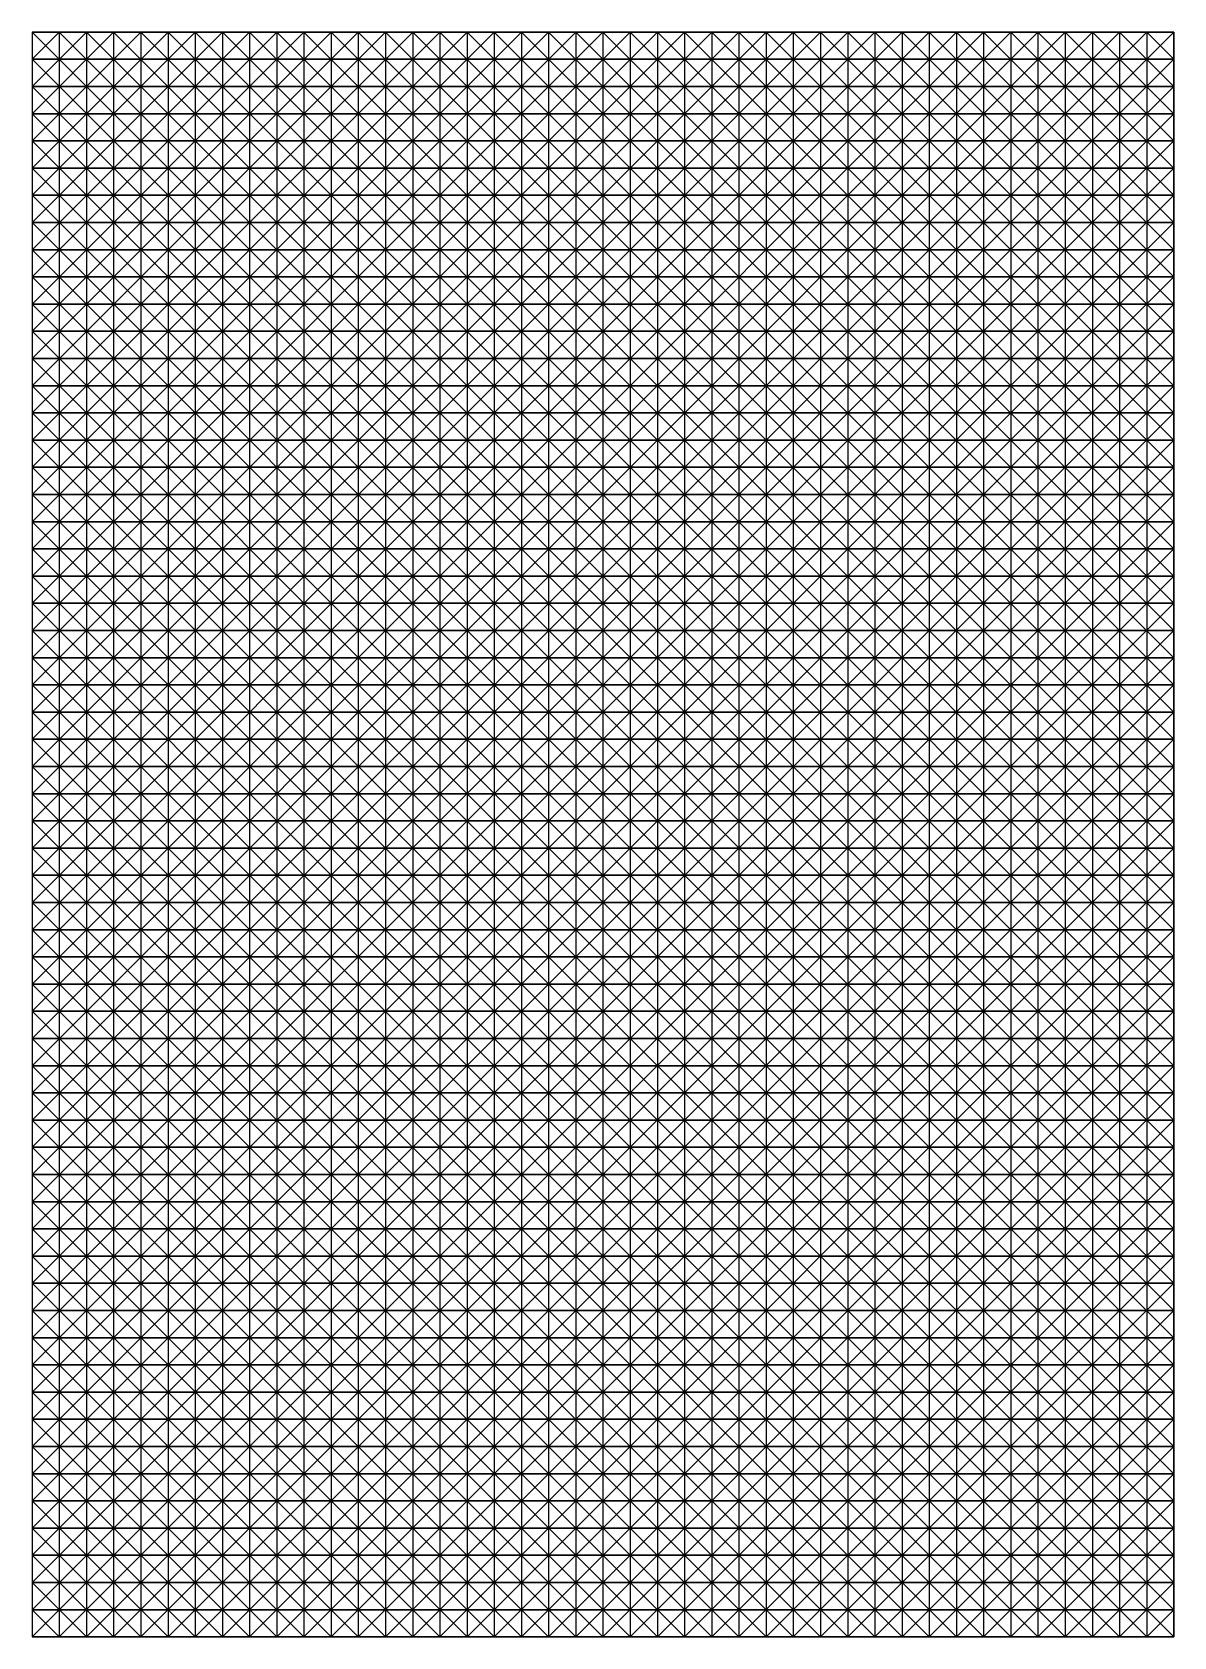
# Model space of a CAD drawing. Header units: millimetres. Extents: x 0 to 945, y 0 to 322.
# Drawn here: x 519.2 to 729.2, y 0 to 295 of the extents above; entities that cross this region are included whole.
import ezdxf

# ---------------------------------------------------------------- set-up
doc = ezdxf.new("R2010")
doc.units = ezdxf.units.MM

msp = doc.modelspace()

# ---------------------------------------------------------------- linework, layer by layer
for p, q in [((519.24, 90), (724.24, 295)), ((519.24, 100), (714.24, 295)), ((519.24, 110), (704.24, 295)), ((519.24, 120), (694.24, 295)), ((519.24, 125), (689.24, 295)), ((519.24, 130), (684.24, 295)), ((519.24, 145), (669.24, 295)), ((519.24, 240), (574.24, 295)), ((519.24, 245), (569.24, 295)), ((519.24, 250), (564.24, 295)), ((519.24, 255), (559.24, 295)), ((519.24, 265), (549.24, 295)), ((519.24, 270), (544.24, 295)), ((519.24, 290), (524.24, 295)), ((519.24, 295), (519.24, 0)), ((519.24, 295), (729.24, 295)), ((519.24, 85), (729.24, 295)), ((519.24, 95), (719.24, 295)), ((519.24, 105), (709.24, 295)), ((519.24, 115), (699.24, 295)), ((519.24, 135), (679.24, 295)), ((519.24, 140), (674.24, 295)), ((519.24, 150), (664.24, 295)), ((519.24, 155), (659.24, 295)), ((519.24, 160), (654.24, 295)), ((519.24, 165), (649.24, 295)), ((519.24, 170), (644.24, 295)), ((519.24, 175), (639.24, 295)), ((519.24, 180), (634.24, 295)), ((519.24, 185), (629.24, 295)), ((519.24, 190), (624.24, 295)), ((519.24, 195), (619.24, 295)), ((519.24, 200), (614.24, 295)), ((519.24, 205), (609.24, 295)), ((519.24, 210), (604.24, 295)), ((519.24, 215), (599.24, 295)), ((519.24, 220), (594.24, 295)), ((519.24, 225), (589.24, 295)), ((519.24, 230), (584.24, 295)), ((519.24, 235), (579.24, 295)), ((519.24, 260), (554.24, 295)), ((519.24, 275), (539.24, 295)), ((519.24, 280), (534.24, 295)), ((519.24, 285), (529.24, 295)), ((519.24, 295), (519.24, 85)), ((519.24, 295), (519.24, 85)), ((729.24, 295), (519.24, 295)), ((519.24, 295), (729.24, 85)), ((524.24, 295), (524.24, 0)), ((524.24, 295), (524.24, 85)), ((524.24, 295), (729.24, 90)), ((529.24, 295), (529.24, 0)), ((529.24, 295), (529.24, 85)), ((529.24, 295), (729.24, 95)), ((534.24, 295), (534.24, 0)), ((534.24, 295), (534.24, 85)), ((534.24, 295), (729.24, 100)), ((539.24, 295), (539.24, 0)), ((539.24, 295), (539.24, 85)), ((539.24, 295), (539.24, 85)), ((539.24, 295), (539.24, 85)), ((539.24, 295), (729.24, 105)), ((544.24, 295), (544.24, 0)), ((544.24, 295), (544.24, 85)), ((544.24, 295), (729.24, 110)), ((549.24, 295), (549.24, 0)), ((549.24, 295), (549.24, 85)), ((549.24, 295), (729.24, 115)), ((554.24, 295), (554.24, 0)), ((554.24, 295), (554.24, 85)), ((554.24, 295), (729.24, 120)), ((559.24, 295), (559.24, 0)), ((559.24, 295), (559.24, 85)), ((559.24, 295), (729.24, 125)), ((564.24, 295), (564.24, 0)), ((564.24, 295), (564.24, 85)), ((564.24, 295), (729.24, 130)), ((569.24, 295), (569.24, 0)), ((569.24, 295), (569.24, 85)), ((569.24, 295), (729.24, 135)), ((574.24, 295), (574.24, 0)), ((574.24, 295), (574.24, 85)), ((574.24, 295), (574.24, 85)), ((574.24, 295), (574.24, 85)), ((574.24, 295), (729.24, 140)), ((579.24, 295), (579.24, 0)), ((579.24, 295), (579.24, 85)), ((579.24, 295), (729.24, 145)), ((584.24, 295), (584.24, 0)), ((584.24, 295), (584.24, 85)), ((584.24, 295), (729.24, 150)), ((589.24, 295), (589.24, 0)), ((589.24, 295), (589.24, 85)), ((589.24, 295), (729.24, 155)), ((594.24, 295), (594.24, 0)), ((594.24, 295), (594.24, 85)), ((594.24, 295), (729.24, 160)), ((599.24, 295), (599.24, 0)), ((599.24, 295), (599.24, 85)), ((599.24, 295), (729.24, 165)), ((604.24, 295), (604.24, 0)), ((604.24, 295), (604.24, 85)), ((604.24, 295), (729.24, 170)), ((609.24, 295), (609.24, 0)), ((609.24, 295), (609.24, 85)), ((609.24, 295), (609.24, 85)), ((609.24, 295), (609.24, 85)), ((609.24, 295), (729.24, 175)), ((614.24, 295), (614.24, 0)), ((614.24, 295), (614.24, 85)), ((614.24, 295), (729.24, 180)), ((619.24, 295), (619.24, 0)), ((619.24, 295), (619.24, 85)), ((619.24, 295), (729.24, 185)), ((624.24, 295), (624.24, 0)), ((624.24, 295), (624.24, 85)), ((624.24, 295), (729.24, 190)), ((629.24, 295), (629.24, 0)), ((629.24, 295), (629.24, 85)), ((629.24, 295), (729.24, 195)), ((634.24, 295), (634.24, 0)), ((634.24, 295), (634.24, 85)), ((634.24, 295), (729.24, 200)), ((639.24, 295), (639.24, 0)), ((639.24, 295), (639.24, 85)), ((639.24, 295), (729.24, 205)), ((644.24, 295), (644.24, 0)), ((644.24, 295), (644.24, 85)), ((644.24, 295), (644.24, 85)), ((644.24, 295), (644.24, 85)), ((644.24, 295), (729.24, 210)), ((649.24, 295), (649.24, 0)), ((649.24, 295), (649.24, 85)), ((649.24, 295), (729.24, 215)), ((654.24, 295), (654.24, 0)), ((654.24, 295), (654.24, 85)), ((654.24, 295), (729.24, 220)), ((659.24, 295), (659.24, 0)), ((659.24, 295), (659.24, 85)), ((659.24, 295), (729.24, 225)), ((664.24, 295), (664.24, 0)), ((664.24, 295), (664.24, 85)), ((664.24, 295), (729.24, 230)), ((669.24, 295), (669.24, 0)), ((669.24, 295), (669.24, 85)), ((669.24, 295), (729.24, 235)), ((674.24, 295), (674.24, 0)), ((674.24, 295), (674.24, 85)), ((674.24, 295), (729.24, 240)), ((679.24, 295), (679.24, 0)), ((679.24, 295), (679.24, 85)), ((679.24, 295), (679.24, 85)), ((679.24, 295), (679.24, 85)), ((679.24, 295), (729.24, 245)), ((684.24, 295), (684.24, 0)), ((684.24, 295), (684.24, 85)), ((684.24, 295), (729.24, 250)), ((689.24, 295), (689.24, 0)), ((689.24, 295), (689.24, 85)), ((689.24, 295), (729.24, 255)), ((694.24, 295), (694.24, 0)), ((694.24, 295), (694.24, 85)), ((694.24, 295), (729.24, 260)), ((699.24, 295), (699.24, 0)), ((699.24, 295), (699.24, 85)), ((699.24, 295), (729.24, 265)), ((704.24, 295), (704.24, 0)), ((704.24, 295), (704.24, 85)), ((704.24, 295), (729.24, 270)), ((709.24, 295), (709.24, 0)), ((709.24, 295), (709.24, 85)), ((709.24, 295), (729.24, 275)), ((714.24, 295), (714.24, 0)), ((714.24, 295), (714.24, 85)), ((714.24, 295), (714.24, 85)), ((714.24, 295), (714.24, 85)), ((714.24, 295), (729.24, 280)), ((719.24, 295), (719.24, 0)), ((719.24, 295), (719.24, 85)), ((719.24, 295), (729.24, 285)), ((724.24, 295), (724.24, 0)), ((724.24, 295), (724.24, 85)), ((724.24, 295), (729.24, 290)), ((729.24, 0), (729.24, 295)), ((729.24, 295), (729.24, 85)), ((519.24, 290), (729.24, 290)), ((519.24, 80), (729.24, 290)), ((729.24, 290), (519.24, 290)), ((519.24, 290), (724.24, 85)), ((519.24, 285), (729.24, 285)), ((519.24, 75), (729.24, 285)), ((729.24, 285), (519.24, 285)), ((519.24, 285), (719.24, 85)), ((519.24, 280), (729.24, 280)), ((519.24, 70), (729.24, 280)), ((729.24, 280), (519.24, 280)), ((519.24, 280), (714.24, 85)), ((519.24, 275), (729.24, 275)), ((519.24, 65), (729.24, 275)), ((729.24, 275), (519.24, 275)), ((519.24, 275), (709.24, 85)), ((519.24, 270), (729.24, 270)), ((519.24, 60), (729.24, 270)), ((729.24, 270), (519.24, 270)), ((519.24, 270), (704.24, 85)), ((519.24, 265), (729.24, 265)), ((519.24, 265), (729.24, 265)), ((519.24, 265), (729.24, 265)), ((519.24, 55), (729.24, 265)), ((729.24, 265), (519.24, 265)), ((519.24, 265), (699.24, 85)), ((519.24, 260), (729.24, 260)), ((519.24, 50), (729.24, 260)), ((729.24, 260), (519.24, 260)), ((519.24, 260), (694.24, 85)), ((519.24, 255), (729.24, 255)), ((519.24, 45), (729.24, 255)), ((729.24, 255), (519.24, 255)), ((519.24, 255), (689.24, 85)), ((519.24, 250), (729.24, 250)), ((519.24, 40), (729.24, 250)), ((729.24, 250), (519.24, 250)), ((519.24, 250), (684.24, 85)), ((519.24, 245), (729.24, 245)), ((519.24, 35), (729.24, 245)), ((729.24, 245), (519.24, 245)), ((519.24, 245), (679.24, 85)), ((519.24, 240), (729.24, 240)), ((519.24, 30), (729.24, 240)), ((729.24, 240), (519.24, 240)), ((519.24, 240), (674.24, 85)), ((519.24, 235), (729.24, 235)), ((519.24, 25), (729.24, 235)), ((729.24, 235), (519.24, 235)), ((519.24, 235), (669.24, 85)), ((519.24, 230), (729.24, 230)), ((519.24, 230), (729.24, 230)), ((519.24, 230), (729.24, 230)), ((519.24, 20), (729.24, 230)), ((729.24, 230), (519.24, 230)), ((519.24, 230), (664.24, 85)), ((519.24, 225), (729.24, 225)), ((519.24, 15), (729.24, 225)), ((729.24, 225), (519.24, 225)), ((519.24, 225), (659.24, 85)), ((519.24, 220), (729.24, 220)), ((519.24, 10), (729.24, 220)), ((729.24, 220), (519.24, 220)), ((519.24, 220), (654.24, 85)), ((519.24, 215), (729.24, 215)), ((519.24, 5), (729.24, 215)), ((729.24, 215), (519.24, 215)), ((519.24, 215), (649.24, 85)), ((519.24, 210), (729.24, 210)), ((519.24, 0), (729.24, 210)), ((729.24, 210), (519.24, 210)), ((519.24, 210), (644.24, 85)), ((519.24, 205), (729.24, 205)), ((729.24, 205), (519.24, 205)), ((519.24, 205), (639.24, 85)), ((524.24, 0), (729.24, 205)), ((519.24, 200), (729.24, 200)), ((729.24, 200), (519.24, 200)), ((519.24, 200), (634.24, 85)), ((529.24, 0), (729.24, 200)), ((519.24, 195), (729.24, 195)), ((519.24, 195), (729.24, 195)), ((519.24, 195), (729.24, 195)), ((729.24, 195), (519.24, 195)), ((519.24, 195), (629.24, 85)), ((534.24, 0), (729.24, 195)), ((519.24, 190), (729.24, 190)), ((729.24, 190), (519.24, 190)), ((519.24, 190), (624.24, 85)), ((539.24, 0), (729.24, 190)), ((519.24, 185), (729.24, 185)), ((729.24, 185), (519.24, 185)), ((519.24, 185), (619.24, 85)), ((544.24, 0), (729.24, 185)), ((519.24, 180), (729.24, 180)), ((729.24, 180), (519.24, 180)), ((519.24, 180), (614.24, 85)), ((549.24, 0), (729.24, 180)), ((519.24, 175), (729.24, 175)), ((729.24, 175), (519.24, 175)), ((519.24, 175), (609.24, 85)), ((554.24, 0), (729.24, 175)), ((519.24, 170), (729.24, 170)), ((729.24, 170), (519.24, 170)), ((519.24, 170), (604.24, 85)), ((559.24, 0), (729.24, 170)), ((519.24, 165), (729.24, 165)), ((729.24, 165), (519.24, 165)), ((519.24, 165), (599.24, 85)), ((564.24, 0), (729.24, 165)), ((519.24, 160), (729.24, 160)), ((519.24, 160), (729.24, 160)), ((519.24, 160), (729.24, 160)), ((729.24, 160), (519.24, 160)), ((519.24, 160), (594.24, 85)), ((569.24, 0), (729.24, 160)), ((519.24, 155), (729.24, 155)), ((729.24, 155), (519.24, 155)), ((519.24, 155), (589.24, 85)), ((574.24, 0), (729.24, 155)), ((519.24, 150), (729.24, 150)), ((729.24, 150), (519.24, 150)), ((519.24, 150), (584.24, 85)), ((579.24, 0), (729.24, 150)), ((519.24, 145), (729.24, 145)), ((729.24, 145), (519.24, 145)), ((519.24, 145), (579.24, 85)), ((584.24, 0), (729.24, 145)), ((519.24, 140), (729.24, 140)), ((729.24, 140), (519.24, 140)), ((519.24, 140), (574.24, 85)), ((589.24, 0), (729.24, 140)), ((519.24, 135), (729.24, 135)), ((729.24, 135), (519.24, 135)), ((519.24, 135), (569.24, 85)), ((594.24, 0), (729.24, 135)), ((519.24, 130), (729.24, 130)), ((729.24, 130), (519.24, 130)), ((519.24, 130), (564.24, 85)), ((599.24, 0), (729.24, 130)), ((519.24, 125), (729.24, 125)), ((519.24, 125), (729.24, 125)), ((519.24, 125), (729.24, 125)), ((729.24, 125), (519.24, 125)), ((519.24, 125), (559.24, 85)), ((604.24, 0), (729.24, 125)), ((519.24, 120), (729.24, 120)), ((729.24, 120), (519.24, 120)), ((519.24, 120), (554.24, 85)), ((609.24, 0), (729.24, 120)), ((519.24, 115), (729.24, 115)), ((729.24, 115), (519.24, 115)), ((519.24, 115), (549.24, 85)), ((614.24, 0), (729.24, 115)), ((519.24, 110), (729.24, 110)), ((729.24, 110), (519.24, 110)), ((519.24, 110), (544.24, 85)), ((619.24, 0), (729.24, 110)), ((519.24, 105), (729.24, 105)), ((729.24, 105), (519.24, 105)), ((519.24, 105), (539.24, 85)), ((624.24, 0), (729.24, 105)), ((519.24, 100), (729.24, 100)), ((729.24, 100), (519.24, 100)), ((519.24, 100), (534.24, 85)), ((629.24, 0), (729.24, 100)), ((519.24, 95), (729.24, 95)), ((729.24, 95), (519.24, 95)), ((519.24, 95), (529.24, 85)), ((634.24, 0), (729.24, 95)), ((519.24, 90), (729.24, 90)), ((519.24, 90), (729.24, 90)), ((519.24, 90), (729.24, 90)), ((729.24, 90), (519.24, 90)), ((519.24, 90), (524.24, 85)), ((639.24, 0), (729.24, 90)), ((519.24, 85), (729.24, 85)), ((519.24, 85), (729.24, 85)), ((519.24, 85), (519.24, 0)), ((519.24, 85), (519.24, 0)), ((729.24, 85), (519.24, 85)), ((519.24, 85), (604.24, 0)), ((524.24, 85), (524.24, 0)), ((524.24, 85), (609.24, 0)), ((529.24, 85), (529.24, 0)), ((529.24, 85), (614.24, 0)), ((534.24, 85), (534.24, 0)), ((534.24, 85), (619.24, 0)), ((539.24, 85), (539.24, 0)), ((539.24, 85), (539.24, 0)), ((539.24, 85), (539.24, 0)), ((539.24, 85), (624.24, 0)), ((544.24, 85), (544.24, 0)), ((544.24, 85), (629.24, 0)), ((549.24, 85), (549.24, 0)), ((549.24, 85), (634.24, 0)), ((554.24, 85), (554.24, 0)), ((554.24, 85), (639.24, 0)), ((559.24, 85), (559.24, 0)), ((559.24, 85), (644.24, 0)), ((564.24, 85), (564.24, 0)), ((564.24, 85), (649.24, 0)), ((569.24, 85), (569.24, 0)), ((569.24, 85), (654.24, 0)), ((574.24, 85), (574.24, 0)), ((574.24, 85), (574.24, 0)), ((574.24, 85), (574.24, 0)), ((574.24, 85), (659.24, 0)), ((579.24, 85), (579.24, 0)), ((579.24, 85), (664.24, 0)), ((584.24, 85), (584.24, 0)), ((584.24, 85), (669.24, 0)), ((589.24, 85), (589.24, 0)), ((589.24, 85), (674.24, 0)), ((594.24, 85), (594.24, 0)), ((594.24, 85), (679.24, 0)), ((599.24, 85), (599.24, 0)), ((599.24, 85), (684.24, 0)), ((604.24, 85), (604.24, 0)), ((604.24, 85), (689.24, 0)), ((609.24, 85), (609.24, 0)), ((609.24, 85), (609.24, 0)), ((609.24, 85), (609.24, 0)), ((609.24, 85), (694.24, 0)), ((614.24, 85), (614.24, 0)), ((614.24, 85), (699.24, 0)), ((619.24, 85), (619.24, 0)), ((619.24, 85), (704.24, 0)), ((624.24, 85), (624.24, 0)), ((624.24, 85), (709.24, 0)), ((629.24, 85), (629.24, 0)), ((629.24, 85), (714.24, 0)), ((634.24, 85), (634.24, 0)), ((634.24, 85), (719.24, 0)), ((639.24, 85), (639.24, 0)), ((639.24, 85), (724.24, 0)), ((644.24, 0), (729.24, 85)), ((644.24, 85), (644.24, 0)), ((644.24, 85), (644.24, 0)), ((644.24, 85), (644.24, 0)), ((644.24, 85), (729.24, 0)), ((649.24, 85), (649.24, 0)), ((649.24, 85), (729.24, 5)), ((654.24, 85), (654.24, 0)), ((654.24, 85), (729.24, 10)), ((659.24, 85), (659.24, 0)), ((659.24, 85), (729.24, 15)), ((664.24, 85), (664.24, 0)), ((664.24, 85), (729.24, 20)), ((669.24, 85), (669.24, 0)), ((669.24, 85), (729.24, 25)), ((674.24, 85), (674.24, 0)), ((674.24, 85), (729.24, 30)), ((679.24, 85), (679.24, 0)), ((679.24, 85), (679.24, 0)), ((679.24, 85), (679.24, 0)), ((679.24, 85), (729.24, 35)), ((684.24, 85), (684.24, 0)), ((684.24, 85), (729.24, 40)), ((689.24, 85), (689.24, 0)), ((689.24, 85), (729.24, 45)), ((694.24, 85), (694.24, 0)), ((694.24, 85), (729.24, 50)), ((699.24, 85), (699.24, 0)), ((699.24, 85), (729.24, 55)), ((704.24, 85), (704.24, 0)), ((704.24, 85), (729.24, 60)), ((709.24, 85), (709.24, 0)), ((709.24, 85), (729.24, 65)), ((714.24, 85), (714.24, 0)), ((714.24, 85), (714.24, 0)), ((714.24, 85), (714.24, 0)), ((714.24, 85), (729.24, 70)), ((719.24, 85), (719.24, 0)), ((719.24, 85), (729.24, 75)), ((724.24, 85), (724.24, 0)), ((724.24, 85), (729.24, 80)), ((729.24, 85), (729.24, 0)), ((519.24, 80), (729.24, 80)), ((729.24, 80), (519.24, 80)), ((519.24, 80), (599.24, 0)), ((649.24, 0), (729.24, 80)), ((519.24, 75), (729.24, 75)), ((729.24, 75), (519.24, 75)), ((519.24, 75), (594.24, 0)), ((654.24, 0), (729.24, 75)), ((519.24, 70), (729.24, 70)), ((729.24, 70), (519.24, 70)), ((519.24, 70), (589.24, 0)), ((659.24, 0), (729.24, 70)), ((519.24, 65), (729.24, 65)), ((729.24, 65), (519.24, 65)), ((519.24, 65), (584.24, 0)), ((664.24, 0), (729.24, 65)), ((519.24, 60), (729.24, 60)), ((729.24, 60), (519.24, 60)), ((519.24, 60), (579.24, 0)), ((669.24, 0), (729.24, 60)), ((519.24, 55), (729.24, 55)), ((519.24, 55), (729.24, 55)), ((519.24, 55), (729.24, 55)), ((729.24, 55), (519.24, 55)), ((519.24, 55), (574.24, 0)), ((674.24, 0), (729.24, 55)), ((519.24, 50), (729.24, 50)), ((729.24, 50), (519.24, 50)), ((519.24, 50), (569.24, 0)), ((679.24, 0), (729.24, 50)), ((519.24, 45), (729.24, 45)), ((729.24, 45), (519.24, 45)), ((519.24, 45), (564.24, 0)), ((684.24, 0), (729.24, 45)), ((519.24, 40), (729.24, 40)), ((729.24, 40), (519.24, 40)), ((519.24, 40), (559.24, 0)), ((689.24, 0), (729.24, 40)), ((519.24, 35), (729.24, 35)), ((729.24, 35), (519.24, 35)), ((519.24, 35), (554.24, 0)), ((694.24, 0), (729.24, 35)), ((519.24, 30), (729.24, 30)), ((729.24, 30), (519.24, 30)), ((519.24, 30), (549.24, 0)), ((699.24, 0), (729.24, 30)), ((519.24, 25), (729.24, 25)), ((729.24, 25), (519.24, 25)), ((519.24, 25), (544.24, 0)), ((704.24, 0), (729.24, 25)), ((519.24, 20), (729.24, 20)), ((519.24, 20), (729.24, 20)), ((519.24, 20), (729.24, 20)), ((729.24, 20), (519.24, 20)), ((519.24, 20), (539.24, 0)), ((709.24, 0), (729.24, 20)), ((519.24, 15), (729.24, 15)), ((729.24, 15), (519.24, 15)), ((519.24, 15), (534.24, 0)), ((714.24, 0), (729.24, 15)), ((519.24, 10), (729.24, 10)), ((729.24, 10), (519.24, 10)), ((519.24, 10), (529.24, 0)), ((719.24, 0), (729.24, 10)), ((519.24, 5), (729.24, 5)), ((729.24, 5), (519.24, 5)), ((519.24, 5), (524.24, 0)), ((724.24, 0), (729.24, 5)), ((519.24, 0), (729.24, 0)), ((519.24, 0), (729.24, 0)), ((729.24, 0), (519.24, 0))]:
    msp.add_line(p, q)

doc.saveas('drawing.dxf')
